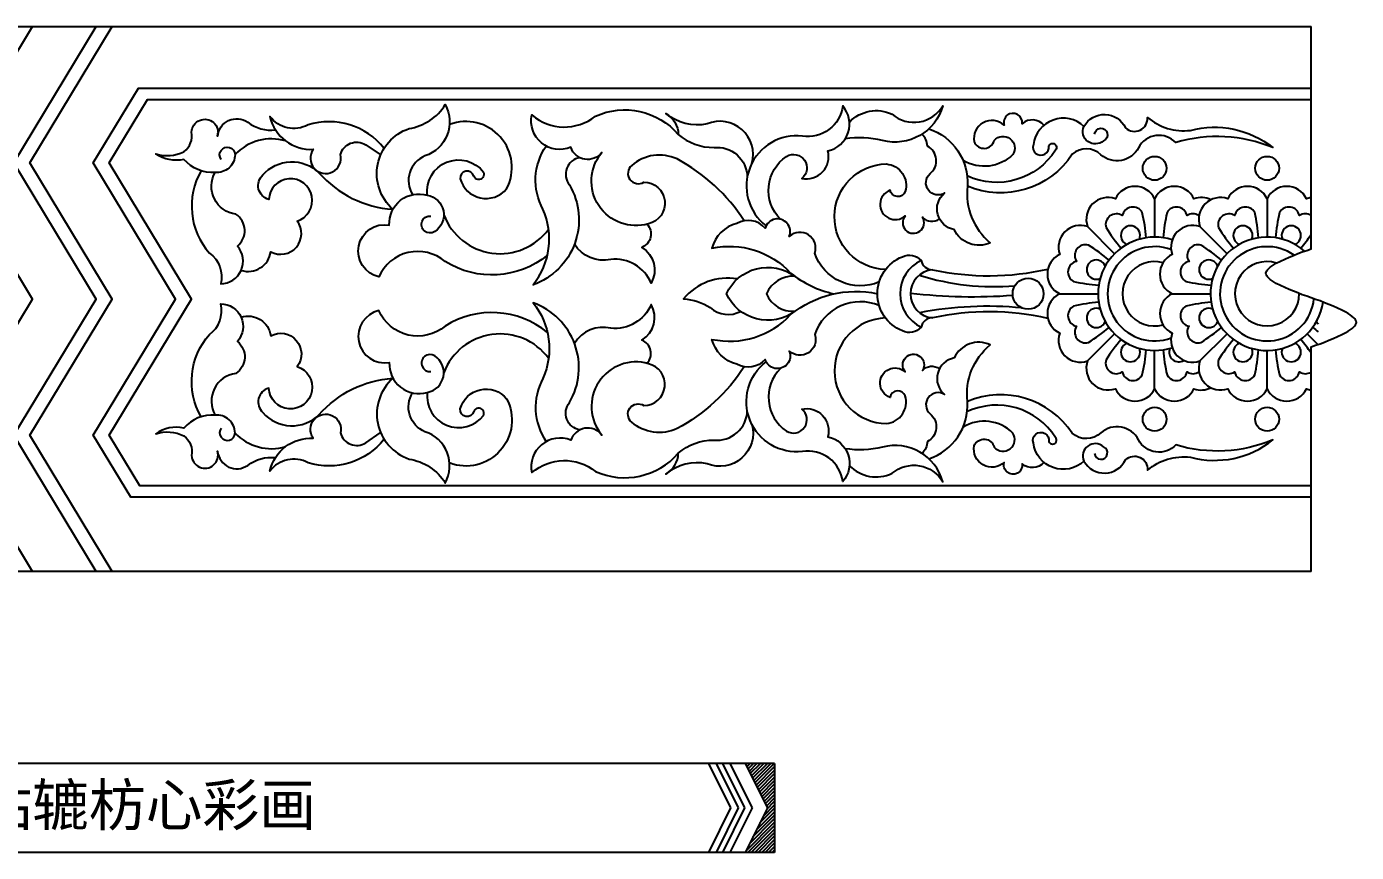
# Model space of a CAD drawing. Extents: x -66030 to 95157, y -13132 to 45879.
# Drawn here: x -56008 to -55031, y 3087 to 3694 of the extents above; entities that cross this region are included whole.
import ezdxf

# ---------------------------------------------------------------- set-up
doc = ezdxf.new("R2010")
doc.units = 0
doc.header["$LTSCALE"] = 100
doc.header["$MEASUREMENT"] = 0
for name, color, linetype in [('3', 11, 'CONTINUOUS'), ('4', 121, 'CONTINUOUS'), ('BH', 21, 'CONTINUOUS'), ('TEXT', 105, 'CONTINUOUS')]:
    doc.layers.add(name, color=color, linetype=linetype)
doc.styles.add('HZ', font='simhei.ttf')

# ---------------------------------------------------------------- blocks, each defined once
blk = doc.blocks.new('A$C7C036234')
at = {"layer": '3'}
for p, q in [((1301.22, 65.25), (0, 65.25)), ((1258.22, 65.25), (1252.62, 65.25)), ((1252.62, 65.25), (1268.94, 32.63)), ((1258.22, 65.25), (1274.54, 32.63)), ((1268.42, 65.25), (1262.83, 65.25)), ((1262.83, 65.25), (1279.15, 32.63)), ((1268.42, 65.25), (1284.75, 32.63)), ((1301.22, 65.25), (1279.62, 65.25)), ((1279.62, 65.25), (1295.94, 32.63)), ((1301.22, 65.25), (1301.22, 0)), ((1268.94, 32.63), (1252.62, 0)), ((1274.54, 32.63), (1258.22, 0)), ((1279.15, 32.63), (1262.83, 0)), ((1284.75, 32.63), (1268.42, 0)), ((1295.94, 32.63), (1279.62, 0)), ((1301.22, 0), (0, 0)), ((1258.22, 0), (1252.62, 0)), ((1268.42, 0), (1262.83, 0)), ((1301.22, 0), (1279.62, 0))]:
    blk.add_line(p, q, dxfattribs=at)
at = {"layer": 'BH'}
for p, q in [((1279.95, 64.58), (1280.63, 65.25)), ((1280.8, 62.88), (1283.17, 65.25)), ((1281.65, 61.19), (1285.72, 65.25)), ((1282.5, 59.49), (1288.26, 65.25)), ((1283.35, 57.79), (1290.81, 65.25)), ((1284.2, 56.1), (1293.35, 65.25)), ((1285.05, 54.4), (1295.9, 65.25)), ((1285.9, 52.7), (1298.44, 65.25)), ((1286.74, 51.01), (1300.99, 65.25)), ((1287.59, 49.31), (1301.22, 62.94)), ((1288.44, 47.61), (1301.22, 60.39)), ((1289.29, 45.92), (1301.22, 57.85)), ((1290.14, 44.22), (1301.22, 55.3)), ((1290.99, 42.52), (1301.22, 52.75)), ((1291.84, 40.83), (1301.22, 50.21)), ((1292.69, 39.13), (1301.22, 47.66)), ((1293.54, 37.43), (1301.22, 45.12)), ((1294.38, 35.74), (1301.22, 42.57)), ((1295.23, 34.04), (1301.22, 40.03)), ((1287.87, 16.49), (1301.22, 29.84)), ((1290.42, 21.59), (1301.22, 32.39)), ((1292.97, 26.68), (1301.22, 34.94)), ((1295.51, 31.77), (1301.22, 37.48)), ((1280.22, 1.21), (1301.22, 22.21)), ((1281.56, 0), (1301.22, 19.66)), ((1282.77, 6.3), (1301.22, 24.75)), ((1285.32, 11.4), (1301.22, 27.3)), ((1284.11, 0), (1301.22, 17.12)), ((1286.65, 0), (1301.22, 14.57)), ((1289.2, 0), (1301.22, 12.03)), ((1291.74, 0), (1301.22, 9.48)), ((1294.29, 0), (1301.22, 6.93)), ((1296.83, 0), (1301.22, 4.39)), ((1299.38, 0), (1301.22, 1.84))]:
    blk.add_line(p, q, dxfattribs=at)
blk = doc.blocks.new('A$C59294E8D')
at = {"layer": '3'}
for points in [[(1155.33, 0), (1094.83, 100), (1155.33, 200), (1094.83, 300), (1155.33, 400)], [(1202.08, 0), (1141.58, 100), (1202.08, 200), (1141.58, 300), (1202.08, 400)], [(1213.76, 0), (1153.27, 100), (1213.76, 200), (1153.27, 300), (1213.76, 400)], [(2094.85, 54.49), (1227.55, 54.49), (1200.02, 100), (1260.51, 200), (1200.02, 300), (1233.17, 354.8), (2094.85, 354.8)], [(2094.85, 62.83), (1234.19, 62.83), (1211.71, 100), (1272.2, 200), (1211.71, 300), (1239.81, 346.46), (2094.85, 346.46)], [(2099.76, 166.6), (2091.93, 174.42)]]:
    blk.add_lwpolyline(points, dxfattribs=at)
for points in [[(2094.85, 0), (2094.85, 164.88, 0.033865), (2120.43, 175.45, 0.043189), (2126.27, 179.58, 0.176583), (2128.11, 182.88, 0.176583), (2126.27, 186.17, 0.043189), (2120.43, 190.3, 0.033865), (2094.85, 200.88, -0.033865), (2069.27, 211.45, -0.043189), (2063.43, 215.58, -0.176583), (2061.59, 218.88, -0.176583), (2063.43, 222.17, -0.043189), (2069.27, 226.3, -0.033865), (2094.85, 236.88), (2094.85, 400)], [(1308.68, 221.06, 0.469397), (1330.38, 234.73, 0.811487), (1349.79, 257.19, 1.916163), (1328.98, 273.08, -0.588725), (1324.55, 291.08, -0.426599), (1365.84, 292.75, 0.198909), (1420.15, 265.88, -0.575003), (1432.04, 325.17, 0.217966), (1458.63, 342.78, -0.468702), (1443.73, 305.09, 0.465202), (1434.66, 276.64)], [(1293.91, 302.51, -1.335556), (1304.21, 306.11, -0.437618), (1289.53, 292.92, -0.234222), (1266.59, 302.51, -0.212106), (1245.97, 306.63, 0.199119), (1266.59, 308.17, 0.279827), (1272.26, 322.6, -1.129747), (1291.33, 319.51, -0.575345), (1313.49, 329.81, 0.197624), (1333.88, 324.16)], [(1413.71, 310.64, 0.307845), (1357.8, 327.92, -0.372489), (1329.81, 334.01, 0.368389), (1361.68, 309.92, 1.563697), (1381.63, 306.04, -0.502099), (1400.17, 313.32), (1410.79, 306.06)], [(1678.2, 257.49, 0.126901), (1628.93, 302.82, 0.298499), (1595.6, 298.06, 0.937388), (1604.5, 285.85, -0.89286), (1607.98, 255.23, -0.742351), (1573.69, 307.58, -0.599884), (1550.84, 311.38, -0.605064), (1522.27, 335.18, 0.360316), (1568.93, 334.22, -0.332026), (1629.88, 320.9, 0.182892), (1656.09, 311.26, -0.436657), (1680.54, 289.68)], [(1683.85, 299.57, 0.631134), (1651.09, 328.58, -0.223424), (1620.62, 336.19, -0.267727), (1629.88, 320.9, -0.267727)], [(1704.87, 258.58, -0.470569), (1709.38, 304.71, -0.944861), (1720.54, 288.5, 0.555138), (1739.81, 308.78, 0.570442), (1750.64, 341.79, -0.425262), (1721.09, 319.6, 0.763001), (1694.39, 253.82)], [(1755.6, 329.92, -0.325049), (1787.01, 335.66, 0.465635), (1824.26, 341.88, -0.408517), (1779.89, 316.38, 0.0973), (1752.48, 317.62)], [(1898.53, 327.61, 0.413899), (1882.58, 328.75, 1.219138), (1869.25, 327.67, 0.72089), (1847.28, 315.43, 0.722324), (1862.05, 316.51, -0.926466), (1875.73, 306.07, -0.338632), (1839.12, 301.67, -0.338632)], [(1927.92, 326.7, 0.613592), (1890.73, 313.36, 1.262715), (1902.17, 312.41, -1.18433), (1907.07, 309.31, -0.374603), (1842.08, 290.4, -0.374603)], [(1935.7, 320.99, -1.793092), (1942.22, 316.22, -0.816063), (1927.92, 326.7, -0.608614), (1958.44, 325.75, 0.687495), (1974.65, 333.37, 0.210054), (2006.12, 323.84, -0.237408), (2066.8, 311.15, 0.173372), (1995.46, 314.86, 0.513218), (1968.02, 311.06, -0.483011), (1940.35, 305.93, 0.393731), (1919.38, 306.24, -0.359944), (1842.28, 282.92)], [(1445.44, 276.23, -0.762005), (1486.76, 293.14, -1.044896), (1479.59, 290.29, 0.911417), (1469.54, 288.32, 0.602901), (1503.69, 280.87, 0.692215), (1461.78, 328.08)], [(1813.96, 324.99, -0.340394), (1842.28, 282.92, 0.252126), (1859.02, 241.35, -0.417016), (1832.64, 250.98, -0.642949), (1825.54, 277.85, -0.93265), (1814.89, 292.05, 0.541995), (1812.86, 312.32, 0.220902), (1808.75, 320.96)], [(1557.55, 303.76, 0.578509), (1549.89, 283.78, -0.470173), (1523.22, 210.5, 0.28099), (1530.39, 265.93, -0.281696), (1532.75, 312.33, -0.281696)], [(1279.24, 294.18, 0.32303), (1285.44, 233.71, -0.302916), (1293.61, 211.26, 0.648684), (1305.87, 238.82, 0.502606), (1304.85, 262.3, -0.535349), (1289.53, 292.92)], [(1782.12, 221.6, -0.977121), (1782.93, 299.14, -0.469844), (1796.63, 278.87, -0.752061), (1785.47, 279.88, 1.21063), (1796.63, 261.12, 1.951599), (1809.31, 260.11, 0.393071), (1821.68, 258.96)], [(1533.71, 232.21, -0.323244), (1458.47, 227.63, 0.50235), (1409.91, 216.21, -0.978476), (1417.52, 254.28, -0.516962), (1445.44, 276.23, -0.681721), (1450.85, 249.52, -1.414978), (1448, 260.94)], [(1979.87, 273.6, 0.630869), (1950.98, 273.6, 0.630869), (1930.55, 253.17), (1950.44, 233.28)], [(2021.19, 272.86, 0.202459), (2008.76, 273.6, 0.630869), (1979.87, 273.6), (1979.87, 245.47)], [(2062.5, 273.6, 0.630869), (2033.61, 273.6, 0.630869), (2013.19, 253.17), (2033.07, 233.28)], [(2094.85, 274.4, 0.055704), (2091.39, 273.6, 0.630869), (2062.5, 273.6), (2062.5, 245.47)], [(1973.6, 245, 0.036886), (1970.79, 263.48, 0.695033), (1956.1, 261.24, 0.695033), (1944.13, 252.44, 0.036886), (1955.21, 237.38)], [(2012.22, 261.32, 0.294044), (2003.64, 261.24, 0.695033), (1988.95, 263.48, 0.036886), (1986.14, 245)], [(2056.23, 245, 0.036886), (2053.42, 263.48, 0.695033), (2038.73, 261.24, 0.695033), (2026.76, 252.44, 0.036886), (2037.84, 237.38)], [(2094.85, 261.32, 0.294044), (2086.27, 261.24, 0.695033), (2071.58, 263.48, 0.036886), (2068.77, 245)], [(1606.85, 254.92, -0.528299), (1603.1, 237.9, -0.404844), (1609.87, 211.68, 0.330344), (1580.24, 229.13, -0.321176), (1553.55, 240.24, -0.321176)], [(1777.47, 212.55, -0.438655), (1730.18, 233.75, 0.773369), (1711.41, 245.91, 1.056136), (1693.66, 252, 0.359783), (1672.86, 255.55, 0.277777), (1654.6, 237.29, -0.264526), (1712.42, 219.11, 0.11759), (1744.2, 203.85, 0.11759)], [(1930.55, 253.17, 0.630869), (1910.13, 232.74, 0.630869), (1910.13, 203.85), (1938.25, 203.85)], [(2013.19, 253.17, 0.630869), (1992.76, 232.74, 0.630869), (1992.76, 203.85), (2020.88, 203.85)], [(2087.16, 237.38, 0.024776), (2094.85, 247.32, 0.024776)], [(1946.34, 228.52, 0.036886), (1931.28, 239.59, 0.695033), (1922.48, 227.62, 0.695033), (1920.24, 212.94, 0.036886), (1938.72, 210.12)], [(2028.98, 228.52, 0.036886), (2013.92, 239.59, 0.695033), (2005.11, 227.62, 0.695033), (2002.88, 212.94, 0.036886), (2021.36, 210.12)], [(1901.44, 185.72, 0.11006), (1816.7, 186.17, 0.366348), (1808.28, 179.44, -0.341341), (1794.52, 176.63, -0.674798), (1794.52, 231.08, -0.341341), (1808.28, 228.27, 0.366348), (1816.7, 221.54, 0.11006), (1901.44, 221.99, 0.11006)], [(1673.28, 214.72, 0.268496), (1633.76, 200.21, -0.118971), (1653.36, 193.69, 0.310595), (1675.77, 190.96)], [(1777.47, 195.15, 0.438655), (1730.18, 173.96, -0.773369), (1711.41, 161.8, -1.056136), (1693.66, 155.71, -0.359783), (1672.86, 152.16, -0.277777), (1654.6, 170.41, 0.264526), (1712.42, 188.6, -0.226711), (1776.15, 203.91)], [(1279.24, 113.53, -0.32303), (1285.44, 173.99, 0.302916), (1293.61, 196.45, -0.648684), (1305.87, 168.89, -0.502606), (1304.85, 145.41, 0.535349), (1289.53, 114.79)], [(1557.55, 103.95, -0.578509), (1549.89, 123.93, 0.470173), (1523.22, 197.21, -0.28099), (1530.39, 141.78, 0.281696), (1532.75, 95.37, 0.281696)], [(1606.85, 152.79, 0.528299), (1603.1, 169.81, 0.404844), (1609.87, 196.02, -0.330344), (1580.24, 178.58, 0.321176), (1553.55, 167.47, 0.321176)], [(1910.13, 203.85, 0.630869), (1910.13, 174.97, 0.630869), (1930.55, 154.54), (1950.44, 174.42)], [(1938.72, 197.59, 0.036886), (1920.24, 194.77, 0.695033), (1922.48, 180.08, 0.695033), (1931.28, 168.12, 0.036886), (1946.34, 179.19)], [(1992.76, 203.85, 0.630869), (1992.76, 174.97, 0.630869), (2013.19, 154.54), (2033.07, 174.42)], [(2021.36, 197.59, 0.036886), (2002.88, 194.77, 0.695033), (2005.11, 180.08, 0.695033), (2013.92, 168.12, 0.036886), (2028.98, 179.19)], [(1308.68, 186.65, -0.469397), (1330.38, 172.97, -0.811487), (1349.79, 150.52, -1.916163), (1328.98, 134.63, 0.588725), (1324.55, 116.62, 0.426599), (1365.84, 114.96, -0.198909), (1420.15, 141.83, 0.575003), (1432.04, 82.54, -0.217966), (1458.63, 64.92, 0.468702), (1443.73, 102.62, -0.465202), (1434.66, 131.07)], [(1533.71, 175.5, 0.323244), (1458.47, 180.08, -0.50235), (1409.91, 191.5, 0.978476), (1417.52, 153.43, 0.516962), (1445.44, 131.48, 0.681721), (1450.85, 158.19, 1.414978), (1448, 146.77)], [(1782.12, 186.11, 0.977121), (1782.93, 108.56, 0.469844), (1796.63, 128.84, 0.752061), (1785.47, 127.83, -1.21063), (1796.63, 146.59, -1.951599), (1809.31, 147.6, -0.393071), (1821.68, 148.75)], [(2096.03, 179.19, 0.01013), (2100, 175.93, 0.01013)], [(1813.96, 82.72, 0.340394), (1842.28, 124.79, -0.252126), (1859.02, 166.36, 0.417016), (1832.64, 156.73, 0.642949), (1825.54, 129.86, 0.93265), (1814.89, 115.66, -0.541995), (1812.86, 95.38, -0.220902), (1808.75, 86.75)], [(1955.21, 170.33, 0.036886), (1944.13, 155.27, 0.695033), (1956.1, 146.47, 0.695033), (1970.79, 144.23, 0.036886), (1973.6, 162.71)], [(2037.84, 170.33, 0.036886), (2026.76, 155.27, 0.695033), (2038.73, 146.47, 0.695033), (2053.42, 144.23, 0.036886), (2056.23, 162.71)], [(2094.85, 160.39, 0.024776), (2087.16, 170.33)], [(1930.55, 154.54, 0.630869), (1950.98, 134.11, 0.630869), (1979.87, 134.11), (1979.87, 162.23)], [(1986.14, 162.71, 0.036886), (1988.95, 144.23, 0.695033), (2003.64, 146.47, 0.305068), (2012.49, 146.57, 0.305068)], [(2013.19, 154.54, 0.630869), (2033.61, 134.11, 0.630869), (2062.5, 134.11), (2062.5, 162.23)], [(2068.77, 162.71, 0.036886), (2071.58, 144.23, 0.695033), (2086.27, 146.47, 0.294044), (2094.85, 146.39, 0.294044)], [(1678.2, 150.22, -0.126901), (1628.93, 104.89, -0.298499), (1595.6, 109.65, -0.937388), (1604.5, 121.86, 0.89286), (1607.98, 152.48, 0.742351), (1573.69, 100.13, 0.599884), (1550.84, 96.33, 0.605064), (1522.27, 72.53, -0.360316), (1568.93, 73.48, 0.332026), (1629.88, 86.81, -0.182892), (1656.09, 96.45, 0.436657), (1680.54, 118.03)], [(1704.87, 149.12, 0.470569), (1709.38, 103, 0.944861), (1720.54, 119.21, -0.555138), (1739.81, 98.93, -0.570442), (1750.64, 65.92, 0.425262), (1721.09, 88.11, -0.763001), (1694.39, 153.89)], [(1445.44, 131.48, 0.762005), (1486.76, 114.57, 1.044896), (1479.59, 117.42, -0.911417), (1469.54, 119.39, -0.602901), (1503.69, 126.84, -0.692215), (1461.78, 79.63)], [(1935.7, 86.71, 1.793092), (1942.22, 91.49, 0.816063), (1927.92, 81.01, 0.608614), (1958.44, 81.96, -0.687495), (1974.65, 74.33, -0.210054), (2006.12, 83.87, 0.237408), (2066.8, 96.56, -0.173372), (1995.46, 92.85, -0.513218), (1968.02, 96.65, 0.483011), (1940.35, 101.78, -0.393731), (1919.38, 101.47, 0.359944), (1842.28, 124.79)], [(1979.87, 134.11, 0.630869), (2008.76, 134.11, 0.202459), (2021.19, 134.85, 0.137342)], [(2062.5, 134.11, 0.630869), (2091.39, 134.11, 0.055704), (2094.85, 133.3, 0.055704)], [(1927.92, 81.01, -0.613592), (1890.73, 94.35, -1.262715), (1902.17, 95.3, 1.18433), (1907.07, 98.4, 0.374603), (1842.08, 117.31, 0.374603)], [(1293.91, 105.2, 1.335556), (1304.21, 101.6, 0.437618), (1289.53, 114.79, 0.234222), (1266.59, 105.2, 0.212106), (1245.97, 101.08, -0.199119), (1266.59, 99.54, -0.279827), (1272.26, 85.11, 1.129747), (1291.33, 88.2, 0.575345), (1313.49, 77.9, -0.197624), (1333.88, 83.54)], [(1413.71, 97.07, -0.307845), (1357.8, 79.79, 0.372489), (1329.81, 73.7, -0.368389), (1361.68, 97.79, -1.563697), (1381.63, 101.67, 0.502099), (1400.17, 94.38), (1410.79, 101.65)], [(1683.85, 108.14, -0.631134), (1651.09, 79.13, 0.223424), (1620.62, 71.52, 0.267727), (1629.88, 86.81, 0.267727)], [(1898.53, 80.1, -0.413899), (1882.58, 78.96, -1.219138), (1869.25, 80.04, -0.72089), (1847.28, 92.28, -0.722324), (1862.05, 91.2, 0.926466), (1875.73, 101.64, 0.338632), (1839.12, 106.04, 0.338632)], [(1755.6, 77.79, 0.325049), (1787.01, 72.05, -0.465635), (1824.26, 65.83, 0.408517), (1779.89, 91.33, -0.0973), (1752.48, 90.09)]]:
    blk.add_lwpolyline(points, format="xyb", dxfattribs=at)
blk.add_lwpolyline([(1715.52, 216.73, 0.322973), (1694.7, 203.85, 0.322973), (1715.52, 190.98, -0.474507), (1665.23, 203.85, -0.474507)], format="xyb", close=True, dxfattribs=at)
for centre, radius in [((1979.87, 295.97), 8.76), ((2062.5, 295.97), 8.76), ((1886.91, 203.85), 11.36), ((1979.87, 111.74), 8.76), ((2062.5, 111.74), 8.76)]:
    blk.add_circle(centre, radius, dxfattribs=at)
for centre, radius, start, end in [((1330.95, 280.67), 36.91, 73.70219, 136.42316), ((1498.96, 277.64), 44.34, 200.90807, 323.41252), ((1979.87, 203.85), 41.62, 71.95518, 288.04482), ((1962.11, 246.73), 7.08, 337.69484, 247.30516), ((2062.5, 203.85), 41.62, 48.76703, 351.48179), ((2044.74, 246.73), 7.08, 337.69484, 247.30516), ((2080.26, 246.73), 7.08, 292.69484, 202.30516), ((1979.87, 203.85), 34.62, 69.59023, 290.40977), ((2062.5, 203.85), 34.62, 55.01093, 353.88771), ((1819.8, 203.85), 27, 115.27026, 244.72974), ((1937, 221.61), 7.08, 22.69484, 292.30516), ((1979.87, 203.85), 23.62, 74.9372, 285.0628), ((2019.63, 221.61), 7.08, 22.69484, 292.30516), ((2062.5, 203.85), 23.62, 72.77261, 0.43613), ((1818.27, 203.85), 17.75, 95.0592, 264.9408), ((1861.7, 393.43), 184.28, 252.7026, 274.83806), ((1846.25, 602.27), 400.55, 263.44486, 274.20179), ((1857.03, -72.38), 267.06, 84.54577, 100.75638), ((1937, 186.1), 7.08, 67.69484, 337.30516), ((2019.63, 186.1), 7.08, 67.69484, 337.30516), ((2105.37, 186.1), 7.08, 202.69484, 220.585), ((1498.96, 130.07), 44.34, 36.58748, 159.09193), ((1962.11, 160.98), 7.08, 112.69484, 22.30516), ((2044.74, 160.98), 7.08, 112.69484, 22.30516), ((2080.26, 160.98), 7.08, 157.69484, 67.30516), ((1997.63, 160.98), 7.08, 157.69484, 302.05975), ((1330.95, 127.04), 36.91, 223.57684, 286.29781)]:
    blk.add_arc(centre, radius, start, end, dxfattribs=at)
at = {"layer": '4'}
blk.add_lwpolyline([(2094.85, 0), (0, 0), (0, 400), (2094.85, 400)], dxfattribs=at)

msp = doc.modelspace()

# ---------------------------------------------------------------- block references
at = {"layer": '4'}
for name, p in [('A$C59294E8D', (-57159.04, 3293.72)), ('A$C7C036234', (-56759.65, 3087.47))]:
    msp.add_blockref(name, p, dxfattribs=at)

# ---------------------------------------------------------------- texts
at = {"layer": 'TEXT', "insert": (-56463.12, 3120.57), "char_height": 30.6, "attachment_point": 4, "style": 'HZ'}
msp.add_mtext('清式海棠盒箍头和玺金轱辘枋心彩画', dxfattribs=at)

doc.saveas('drawing.dxf')
